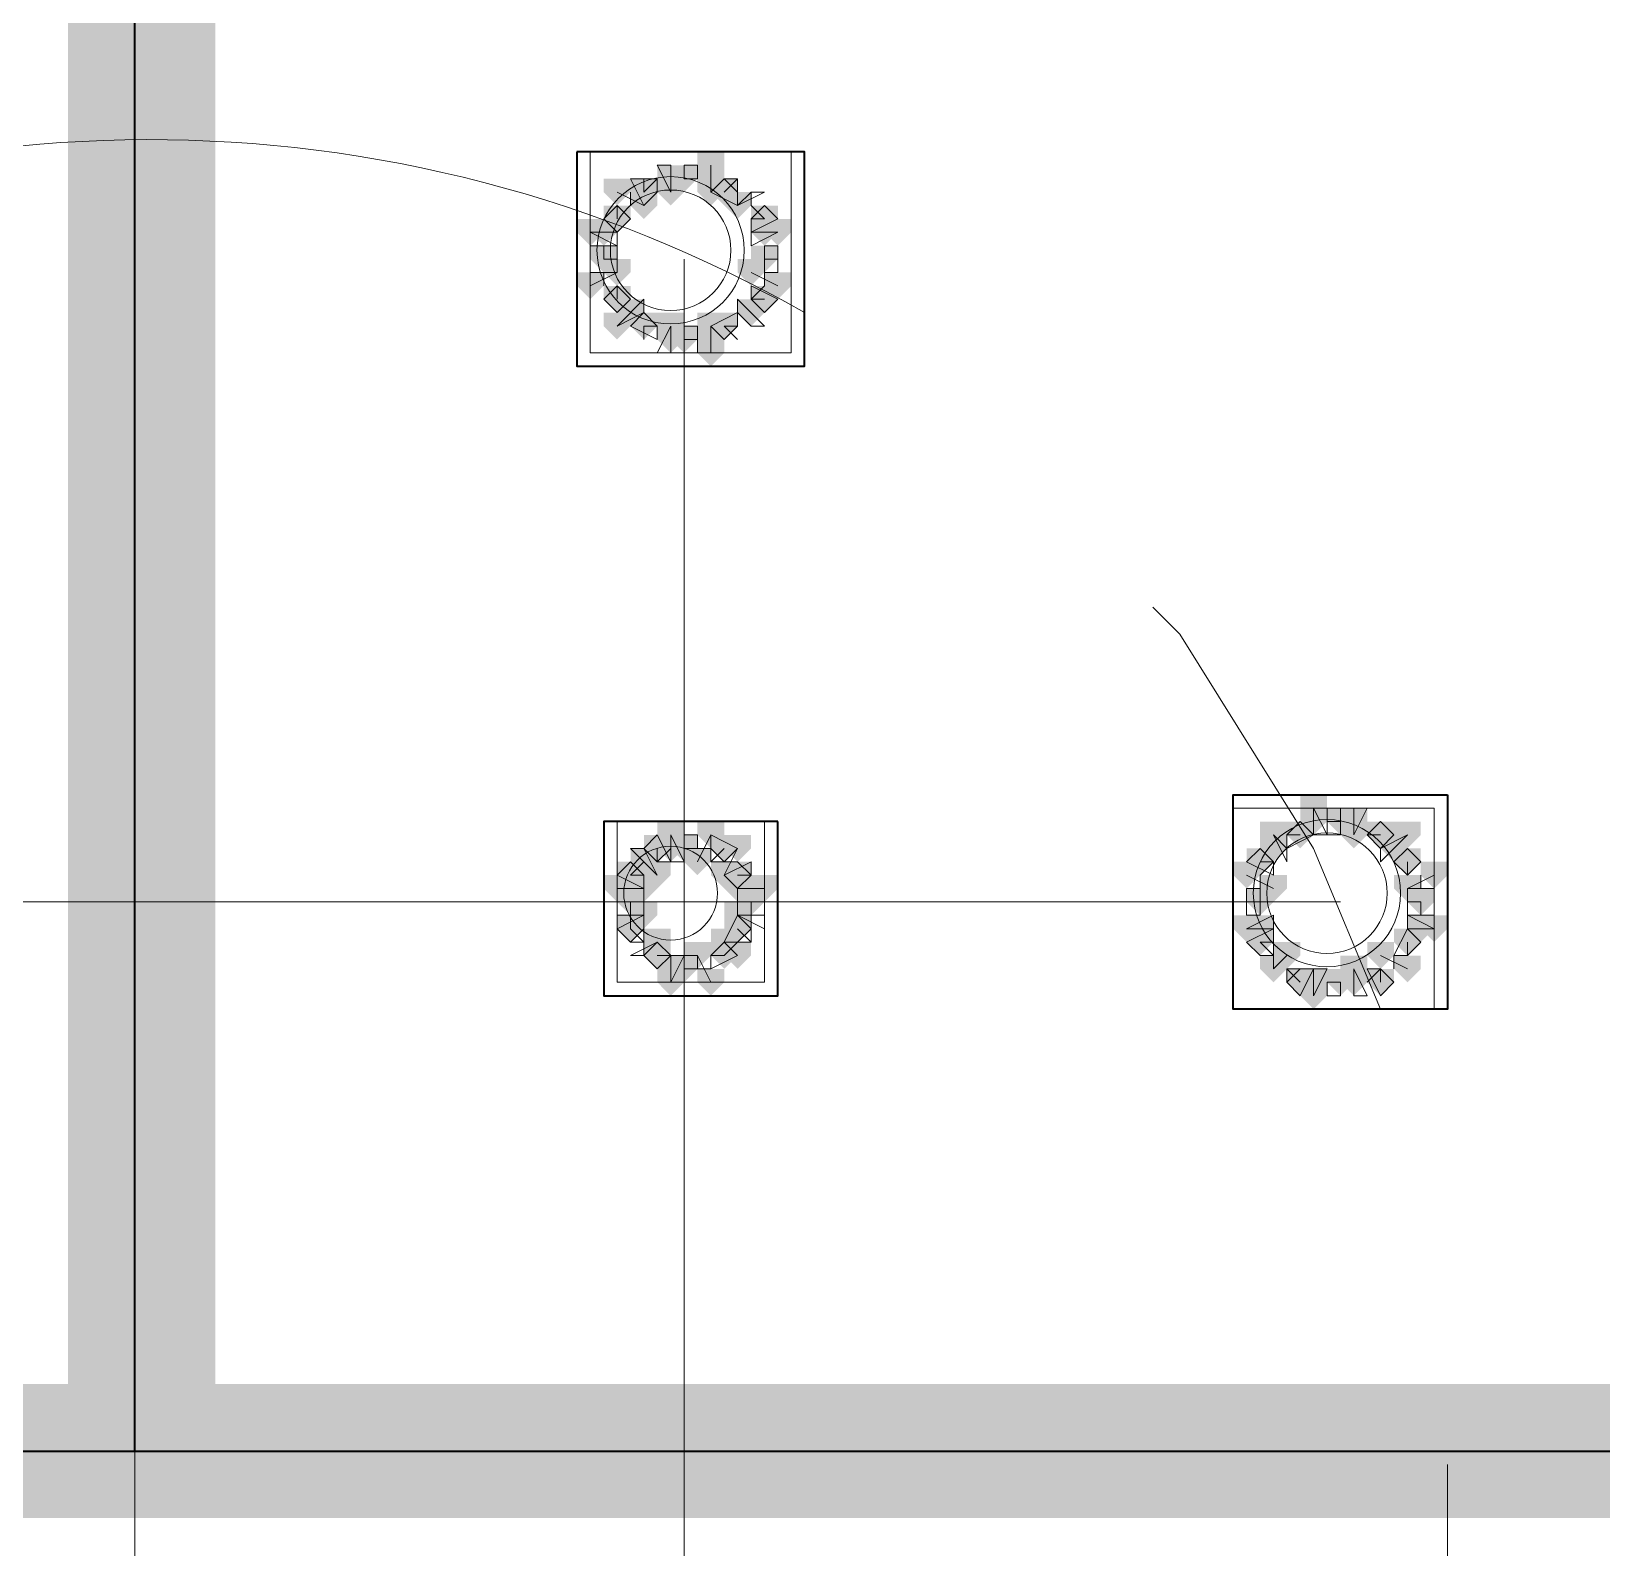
# Model space of a CAD drawing. Header units: millimetres. Extents: x 2315 to 4619, y 1334 to 1897.
# Drawn here: x 3863.53 to 3870.69, y 1541.26 to 1548.17 of the extents above; entities that cross this region are included whole.
import ezdxf

# ---------------------------------------------------------------- set-up
doc = ezdxf.new("R2010")
doc.units = ezdxf.units.MM
for name, color, linetype, true_color in [('PDF_10', 7, 'Continuous', 0x00b85c), ('PDF_AXIS', 7, 'Continuous', 0x00b85c), ('PDF_柱构件', 7, 'Continuous', 0x00b85c), ('PDF_转运站初步方案', 7, 'Continuous', 0x00b85c)]:
    doc.layers.add(name, color=color, linetype=linetype, true_color=true_color)
doc.layers.add('PDF_中心线层', color=1, linetype='Continuous')
doc.layers.add('PDF_粗实线层', color=7, linetype='Continuous')

msp = doc.modelspace()

# ---------------------------------------------------------------- hatches: boundary and pattern name
at = {"layer": 'PDF_10', "transparency": 33554559}
for points in [[(3866.5057, 1547.5601), (3866.4446, 1547.5601), (3866.4446, 1547.499), (3866.5057, 1547.4379), (3866.5668, 1547.499), (3866.5668, 1547.5601)], [(3866.5057, 1547.5601), (3866.4446, 1547.5601), (3866.4446, 1547.499), (3866.5057, 1547.4379), (3866.5668, 1547.499), (3866.5668, 1547.5601)], [(3866.3225, 1547.499), (3866.2614, 1547.499), (3866.2614, 1547.4379), (3866.3225, 1547.3768), (3866.3836, 1547.4379), (3866.3836, 1547.499)], [(3866.3225, 1547.499), (3866.2614, 1547.499), (3866.2614, 1547.4379), (3866.3225, 1547.3768), (3866.3836, 1547.4379), (3866.3836, 1547.499)], [(3866.689, 1547.499), (3866.6279, 1547.499), (3866.6279, 1547.4379), (3866.689, 1547.3768), (3866.75, 1547.4379), (3866.75, 1547.499)], [(3866.689, 1547.499), (3866.6279, 1547.499), (3866.6279, 1547.4379), (3866.689, 1547.3768), (3866.75, 1547.4379), (3866.75, 1547.499)], [(3866.2003, 1547.3768), (3866.1392, 1547.3768), (3866.1392, 1547.3157), (3866.2003, 1547.2547), (3866.2614, 1547.3157), (3866.2614, 1547.3768)], [(3866.2003, 1547.3768), (3866.1392, 1547.3768), (3866.1392, 1547.3157), (3866.2003, 1547.2547), (3866.2614, 1547.3157), (3866.2614, 1547.3768)], [(3866.2003, 1547.3768), (3866.1392, 1547.3768), (3866.1392, 1547.3157), (3866.2003, 1547.2547), (3866.2614, 1547.3157), (3866.2614, 1547.3768)], [(3866.8722, 1547.3768), (3866.8111, 1547.3768), (3866.8111, 1547.3157), (3866.8722, 1547.2547), (3866.9333, 1547.3157), (3866.9333, 1547.3768)], [(3866.8722, 1547.3768), (3866.8111, 1547.3768), (3866.8111, 1547.3157), (3866.8722, 1547.2547), (3866.9333, 1547.3157), (3866.9333, 1547.3768)], [(3866.1392, 1547.1936), (3866.0782, 1547.1936), (3866.0782, 1547.1325), (3866.1392, 1547.0714), (3866.2003, 1547.1325), (3866.2003, 1547.1936)], [(3866.1392, 1547.1936), (3866.0782, 1547.1936), (3866.0782, 1547.1325), (3866.1392, 1547.0714), (3866.2003, 1547.1325), (3866.2003, 1547.1936)], [(3866.8722, 1547.1936), (3866.8111, 1547.1936), (3866.8111, 1547.1325), (3866.8722, 1547.0714), (3866.9333, 1547.1325), (3866.9333, 1547.1936)], [(3866.8722, 1547.1936), (3866.8111, 1547.1936), (3866.8111, 1547.1325), (3866.8722, 1547.0714), (3866.9333, 1547.1325), (3866.9333, 1547.1936)], [(3866.2003, 1547.0103), (3866.1392, 1547.0103), (3866.1392, 1546.9493), (3866.2003, 1546.8882), (3866.2614, 1546.9493), (3866.2614, 1547.0103)], [(3866.2003, 1547.0103), (3866.1392, 1547.0103), (3866.1392, 1546.9493), (3866.2003, 1546.8882), (3866.2614, 1546.9493), (3866.2614, 1547.0103)], [(3866.2003, 1547.0103), (3866.1392, 1547.0103), (3866.1392, 1546.9493), (3866.2003, 1546.8882), (3866.2614, 1546.9493), (3866.2614, 1547.0103)], [(3866.8722, 1547.0103), (3866.8111, 1547.0103), (3866.8111, 1546.9493), (3866.8722, 1546.8882), (3866.9333, 1546.9493), (3866.9333, 1547.0103)], [(3866.8722, 1547.0103), (3866.8111, 1547.0103), (3866.8111, 1546.9493), (3866.8722, 1546.8882), (3866.9333, 1546.9493), (3866.9333, 1547.0103)], [(3866.3225, 1546.8882), (3866.2614, 1546.8882), (3866.2614, 1546.8271), (3866.3225, 1546.766), (3866.3836, 1546.8271), (3866.3836, 1546.8882)], [(3866.3225, 1546.8882), (3866.2614, 1546.8882), (3866.2614, 1546.8271), (3866.3225, 1546.766), (3866.3836, 1546.8271), (3866.3836, 1546.8882)], [(3866.689, 1546.8882), (3866.6279, 1546.8882), (3866.6279, 1546.8271), (3866.689, 1546.766), (3866.75, 1546.8271), (3866.75, 1546.8882)], [(3866.689, 1546.8882), (3866.6279, 1546.8882), (3866.6279, 1546.8271), (3866.689, 1546.766), (3866.75, 1546.8271), (3866.75, 1546.8882)], [(3866.5057, 1546.8271), (3866.4446, 1546.8271), (3866.4446, 1546.766), (3866.5057, 1546.7049), (3866.5668, 1546.766), (3866.5668, 1546.8271)], [(3866.5057, 1546.8271), (3866.4446, 1546.8271), (3866.4446, 1546.766), (3866.5057, 1546.7049), (3866.5668, 1546.766), (3866.5668, 1546.8271)], [(3866.5057, 1546.8271), (3866.4446, 1546.8271), (3866.4446, 1546.766), (3866.5057, 1546.7049), (3866.5668, 1546.766), (3866.5668, 1546.8271)], [(3869.3155, 1544.5671), (3869.2544, 1544.5671), (3869.2544, 1544.506), (3869.3155, 1544.4449), (3869.3765, 1544.506), (3869.3765, 1544.5671)], [(3869.3155, 1544.5671), (3869.2544, 1544.5671), (3869.2544, 1544.506), (3869.3155, 1544.4449), (3869.3765, 1544.506), (3869.3765, 1544.5671)], [(3869.4987, 1544.6282), (3869.4376, 1544.6282), (3869.4376, 1544.5671), (3869.4987, 1544.506), (3869.5598, 1544.5671), (3869.5598, 1544.6282)], [(3869.4987, 1544.6282), (3869.4376, 1544.6282), (3869.4376, 1544.5671), (3869.4987, 1544.506), (3869.5598, 1544.5671), (3869.5598, 1544.6282)], [(3869.4987, 1544.6282), (3869.4376, 1544.6282), (3869.4376, 1544.5671), (3869.4987, 1544.506), (3869.5598, 1544.5671), (3869.5598, 1544.6282)], [(3869.6819, 1544.5671), (3869.6209, 1544.5671), (3869.6209, 1544.506), (3869.6819, 1544.4449), (3869.743, 1544.506), (3869.743, 1544.5671)], [(3869.6819, 1544.5671), (3869.6209, 1544.5671), (3869.6209, 1544.506), (3869.6819, 1544.4449), (3869.743, 1544.506), (3869.743, 1544.5671)], [(3869.6819, 1544.5671), (3869.6209, 1544.5671), (3869.6209, 1544.506), (3869.6819, 1544.4449), (3869.743, 1544.506), (3869.743, 1544.5671)], [(3866.3836, 1544.506), (3866.3225, 1544.506), (3866.3225, 1544.4449), (3866.3836, 1544.3839), (3866.4446, 1544.4449), (3866.4446, 1544.506)], [(3866.3836, 1544.506), (3866.3225, 1544.506), (3866.3225, 1544.4449), (3866.3836, 1544.3839), (3866.4446, 1544.4449), (3866.4446, 1544.506)], [(3866.5057, 1544.506), (3866.4446, 1544.506), (3866.4446, 1544.4449), (3866.5057, 1544.3839), (3866.5668, 1544.4449), (3866.5668, 1544.506)], [(3866.5057, 1544.506), (3866.4446, 1544.506), (3866.4446, 1544.4449), (3866.5057, 1544.3839), (3866.5668, 1544.4449), (3866.5668, 1544.506)], [(3866.689, 1544.506), (3866.6279, 1544.506), (3866.6279, 1544.4449), (3866.689, 1544.3839), (3866.75, 1544.4449), (3866.75, 1544.506)], [(3866.689, 1544.506), (3866.6279, 1544.506), (3866.6279, 1544.4449), (3866.689, 1544.3839), (3866.75, 1544.4449), (3866.75, 1544.506)], [(3869.1322, 1544.4449), (3869.0711, 1544.4449), (3869.0711, 1544.3839), (3869.1322, 1544.3228), (3869.1933, 1544.3839), (3869.1933, 1544.4449)], [(3869.1322, 1544.4449), (3869.0711, 1544.4449), (3869.0711, 1544.3839), (3869.1322, 1544.3228), (3869.1933, 1544.3839), (3869.1933, 1544.4449)], [(3869.8041, 1544.4449), (3869.743, 1544.4449), (3869.743, 1544.3839), (3869.8041, 1544.3228), (3869.8652, 1544.3839), (3869.8652, 1544.4449)], [(3869.8041, 1544.4449), (3869.743, 1544.4449), (3869.743, 1544.3839), (3869.8041, 1544.3228), (3869.8652, 1544.3839), (3869.8652, 1544.4449)], [(3869.8041, 1544.4449), (3869.743, 1544.4449), (3869.743, 1544.3839), (3869.8041, 1544.3228), (3869.8652, 1544.3839), (3869.8652, 1544.4449)], [(3866.2614, 1544.3839), (3866.2003, 1544.3839), (3866.2003, 1544.3228), (3866.2614, 1544.2617), (3866.3225, 1544.3228), (3866.3225, 1544.3839)], [(3866.2614, 1544.3839), (3866.2003, 1544.3839), (3866.2003, 1544.3228), (3866.2614, 1544.2617), (3866.3225, 1544.3228), (3866.3225, 1544.3839)], [(3866.75, 1544.3839), (3866.689, 1544.3839), (3866.689, 1544.3228), (3866.75, 1544.2617), (3866.8111, 1544.3228), (3866.8111, 1544.3839)], [(3866.75, 1544.3839), (3866.689, 1544.3839), (3866.689, 1544.3228), (3866.75, 1544.2617), (3866.8111, 1544.3228), (3866.8111, 1544.3839)], [(3866.2614, 1544.2617), (3866.2003, 1544.2617), (3866.2003, 1544.2006), (3866.2614, 1544.1395), (3866.3225, 1544.2006), (3866.3225, 1544.2617)], [(3866.2614, 1544.2617), (3866.2003, 1544.2617), (3866.2003, 1544.2006), (3866.2614, 1544.1395), (3866.3225, 1544.2006), (3866.3225, 1544.2617)], [(3866.8111, 1544.2617), (3866.75, 1544.2617), (3866.75, 1544.2006), (3866.8111, 1544.1395), (3866.8722, 1544.2006), (3866.8722, 1544.2617)], [(3866.8111, 1544.2617), (3866.75, 1544.2617), (3866.75, 1544.2006), (3866.8111, 1544.1395), (3866.8722, 1544.2006), (3866.8722, 1544.2617)], [(3869.1322, 1544.2617), (3869.0711, 1544.2617), (3869.0711, 1544.2006), (3869.1322, 1544.1395), (3869.1933, 1544.2006), (3869.1933, 1544.2617)], [(3869.1322, 1544.2617), (3869.0711, 1544.2617), (3869.0711, 1544.2006), (3869.1322, 1544.1395), (3869.1933, 1544.2006), (3869.1933, 1544.2617)], [(3869.8652, 1544.2617), (3869.8041, 1544.2617), (3869.8041, 1544.2006), (3869.8652, 1544.1395), (3869.9263, 1544.2006), (3869.9263, 1544.2617)], [(3869.8652, 1544.2617), (3869.8041, 1544.2617), (3869.8041, 1544.2006), (3869.8652, 1544.1395), (3869.9263, 1544.2006), (3869.9263, 1544.2617)], [(3866.2614, 1544.1395), (3866.2003, 1544.1395), (3866.2003, 1544.0784), (3866.2614, 1544.0174), (3866.3225, 1544.0784), (3866.3225, 1544.1395)], [(3866.2614, 1544.1395), (3866.2003, 1544.1395), (3866.2003, 1544.0784), (3866.2614, 1544.0174), (3866.3225, 1544.0784), (3866.3225, 1544.1395)], [(3866.75, 1544.1395), (3866.689, 1544.1395), (3866.689, 1544.0784), (3866.75, 1544.0174), (3866.8111, 1544.0784), (3866.8111, 1544.1395)], [(3866.75, 1544.1395), (3866.689, 1544.1395), (3866.689, 1544.0784), (3866.75, 1544.0174), (3866.8111, 1544.0784), (3866.8111, 1544.1395)], [(3869.1322, 1544.0784), (3869.0711, 1544.0784), (3869.0711, 1544.0174), (3869.1322, 1543.9563), (3869.1933, 1544.0174), (3869.1933, 1544.0784)], [(3869.1322, 1544.0784), (3869.0711, 1544.0784), (3869.0711, 1544.0174), (3869.1322, 1543.9563), (3869.1933, 1544.0174), (3869.1933, 1544.0784)], [(3869.8041, 1544.0784), (3869.743, 1544.0784), (3869.743, 1544.0174), (3869.8041, 1543.9563), (3869.8652, 1544.0174), (3869.8652, 1544.0784)], [(3869.8041, 1544.0784), (3869.743, 1544.0784), (3869.743, 1544.0174), (3869.8041, 1543.9563), (3869.8652, 1544.0174), (3869.8652, 1544.0784)], [(3869.8041, 1544.0784), (3869.743, 1544.0784), (3869.743, 1544.0174), (3869.8041, 1543.9563), (3869.8652, 1544.0174), (3869.8652, 1544.0784)], [(3866.3836, 1544.0174), (3866.3225, 1544.0174), (3866.3225, 1543.9563), (3866.3836, 1543.8952), (3866.4446, 1543.9563), (3866.4446, 1544.0174)], [(3866.3836, 1544.0174), (3866.3225, 1544.0174), (3866.3225, 1543.9563), (3866.3836, 1543.8952), (3866.4446, 1543.9563), (3866.4446, 1544.0174)], [(3866.3836, 1544.0174), (3866.3225, 1544.0174), (3866.3225, 1543.9563), (3866.3836, 1543.8952), (3866.4446, 1543.9563), (3866.4446, 1544.0174)], [(3866.689, 1544.0174), (3866.6279, 1544.0174), (3866.6279, 1543.9563), (3866.689, 1543.8952), (3866.75, 1543.9563), (3866.75, 1544.0174)], [(3866.689, 1544.0174), (3866.6279, 1544.0174), (3866.6279, 1543.9563), (3866.689, 1543.8952), (3866.75, 1543.9563), (3866.75, 1544.0174)], [(3866.5057, 1543.9563), (3866.4446, 1543.9563), (3866.4446, 1543.8952), (3866.5057, 1543.8341), (3866.5668, 1543.8952), (3866.5668, 1543.9563)], [(3866.5057, 1543.9563), (3866.4446, 1543.9563), (3866.4446, 1543.8952), (3866.5057, 1543.8341), (3866.5668, 1543.8952), (3866.5668, 1543.9563)], [(3869.3155, 1543.8952), (3869.2544, 1543.8952), (3869.2544, 1543.8341), (3869.3155, 1543.773), (3869.3765, 1543.8341), (3869.3765, 1543.8952)], [(3869.3155, 1543.8952), (3869.2544, 1543.8952), (3869.2544, 1543.8341), (3869.3155, 1543.773), (3869.3765, 1543.8341), (3869.3765, 1543.8952)], [(3869.4987, 1543.8952), (3869.4376, 1543.8952), (3869.4376, 1543.8341), (3869.4987, 1543.773), (3869.5598, 1543.8341), (3869.5598, 1543.8952)], [(3869.4987, 1543.8952), (3869.4376, 1543.8952), (3869.4376, 1543.8341), (3869.4987, 1543.773), (3869.5598, 1543.8341), (3869.5598, 1543.8952)], [(3869.6819, 1543.8952), (3869.6209, 1543.8952), (3869.6209, 1543.8341), (3869.6819, 1543.773), (3869.743, 1543.8341), (3869.743, 1543.8952)], [(3869.6819, 1543.8952), (3869.6209, 1543.8952), (3869.6209, 1543.8341), (3869.6819, 1543.773), (3869.743, 1543.8341), (3869.743, 1543.8952)]]:
    msp.add_hatch(color=6, dxfattribs=at).paths.add_polyline_path(points)
at = {"layer": 'PDF_柱构件', "transparency": 33554559}
for points in [[(3866.6279, 1547.6211), (3866.5668, 1547.6211), (3866.5668, 1547.5601), (3866.6279, 1547.499), (3866.689, 1547.5601), (3866.689, 1547.6211)], [(3866.4446, 1547.5601), (3866.3836, 1547.5601), (3866.3836, 1547.499), (3866.4446, 1547.4379), (3866.5057, 1547.499), (3866.5057, 1547.5601)], [(3866.6279, 1547.5601), (3866.5668, 1547.5601), (3866.5668, 1547.499), (3866.6279, 1547.4379), (3866.689, 1547.499), (3866.689, 1547.5601)], [(3866.2003, 1547.499), (3866.1392, 1547.499), (3866.1392, 1547.4379), (3866.2003, 1547.3768), (3866.2614, 1547.4379), (3866.2614, 1547.499)], [(3866.3225, 1547.4379), (3866.2614, 1547.4379), (3866.2614, 1547.3768), (3866.3225, 1547.3157), (3866.3836, 1547.3768), (3866.3836, 1547.4379)], [(3866.4446, 1547.499), (3866.3836, 1547.499), (3866.3836, 1547.4379), (3866.4446, 1547.3768), (3866.5057, 1547.4379), (3866.5057, 1547.499)], [(3866.6279, 1547.499), (3866.5668, 1547.499), (3866.5668, 1547.4379), (3866.6279, 1547.3768), (3866.689, 1547.4379), (3866.689, 1547.499)], [(3866.75, 1547.4379), (3866.689, 1547.4379), (3866.689, 1547.3768), (3866.75, 1547.3157), (3866.8111, 1547.3768), (3866.8111, 1547.4379)], [(3866.0782, 1547.3157), (3866.0171, 1547.3157), (3866.0171, 1547.2547), (3866.0782, 1547.1936), (3866.1392, 1547.2547), (3866.1392, 1547.3157)], [(3866.1392, 1547.3157), (3866.0782, 1547.3157), (3866.0782, 1547.2547), (3866.1392, 1547.1936), (3866.2003, 1547.2547), (3866.2003, 1547.3157)], [(3866.8722, 1547.3157), (3866.8111, 1547.3157), (3866.8111, 1547.2547), (3866.8722, 1547.1936), (3866.9333, 1547.2547), (3866.9333, 1547.3157)], [(3866.9333, 1547.3157), (3866.8722, 1547.3157), (3866.8722, 1547.2547), (3866.9333, 1547.1936), (3866.9944, 1547.2547), (3866.9944, 1547.3157)], [(3866.2003, 1547.1325), (3866.1392, 1547.1325), (3866.1392, 1547.0714), (3866.2003, 1547.0103), (3866.2614, 1547.0714), (3866.2614, 1547.1325)], [(3866.8111, 1547.1325), (3866.75, 1547.1325), (3866.75, 1547.0714), (3866.8111, 1547.0103), (3866.8722, 1547.0714), (3866.8722, 1547.1325)], [(3866.0782, 1547.0714), (3866.0171, 1547.0714), (3866.0171, 1547.0103), (3866.0782, 1546.9493), (3866.1392, 1547.0103), (3866.1392, 1547.0714)], [(3866.9333, 1547.0714), (3866.8722, 1547.0714), (3866.8722, 1547.0103), (3866.9333, 1546.9493), (3866.9944, 1547.0103), (3866.9944, 1547.0714)], [(3866.2614, 1546.9493), (3866.2003, 1546.9493), (3866.2003, 1546.8882), (3866.2614, 1546.8271), (3866.3225, 1546.8882), (3866.3225, 1546.9493)], [(3866.8111, 1546.9493), (3866.75, 1546.9493), (3866.75, 1546.8882), (3866.8111, 1546.8271), (3866.8722, 1546.8882), (3866.8722, 1546.9493)], [(3866.2003, 1546.8882), (3866.1392, 1546.8882), (3866.1392, 1546.8271), (3866.2003, 1546.766), (3866.2614, 1546.8271), (3866.2614, 1546.8882)], [(3866.4446, 1546.8882), (3866.3836, 1546.8882), (3866.3836, 1546.8271), (3866.4446, 1546.766), (3866.5057, 1546.8271), (3866.5057, 1546.8882)], [(3866.6279, 1546.8882), (3866.5668, 1546.8882), (3866.5668, 1546.8271), (3866.6279, 1546.766), (3866.689, 1546.8271), (3866.689, 1546.8882)], [(3866.4446, 1546.8271), (3866.3836, 1546.8271), (3866.3836, 1546.766), (3866.4446, 1546.7049), (3866.5057, 1546.766), (3866.5057, 1546.8271)], [(3866.6279, 1546.8271), (3866.5668, 1546.8271), (3866.5668, 1546.766), (3866.6279, 1546.7049), (3866.689, 1546.766), (3866.689, 1546.8271)], [(3866.6279, 1546.766), (3866.5668, 1546.766), (3866.5668, 1546.7049), (3866.6279, 1546.6439), (3866.689, 1546.7049), (3866.689, 1546.766)], [(3869.3765, 1544.6893), (3869.3155, 1544.6893), (3869.3155, 1544.6282), (3869.3765, 1544.5671), (3869.4376, 1544.6282), (3869.4376, 1544.6893)], [(3866.4446, 1544.5671), (3866.3836, 1544.5671), (3866.3836, 1544.506), (3866.4446, 1544.4449), (3866.5057, 1544.506), (3866.5057, 1544.5671)], [(3866.6279, 1544.5671), (3866.5668, 1544.5671), (3866.5668, 1544.506), (3866.6279, 1544.4449), (3866.689, 1544.506), (3866.689, 1544.5671)], [(3869.1933, 1544.5671), (3869.1322, 1544.5671), (3869.1322, 1544.506), (3869.1933, 1544.4449), (3869.2544, 1544.506), (3869.2544, 1544.5671)], [(3869.3765, 1544.6282), (3869.3155, 1544.6282), (3869.3155, 1544.5671), (3869.3765, 1544.506), (3869.4376, 1544.5671), (3869.4376, 1544.6282)], [(3869.5598, 1544.6282), (3869.4987, 1544.6282), (3869.4987, 1544.5671), (3869.5598, 1544.506), (3869.6209, 1544.5671), (3869.6209, 1544.6282)], [(3869.5598, 1544.5671), (3869.4987, 1544.5671), (3869.4987, 1544.506), (3869.5598, 1544.4449), (3869.6209, 1544.506), (3869.6209, 1544.5671)], [(3869.8041, 1544.5671), (3869.743, 1544.5671), (3869.743, 1544.506), (3869.8041, 1544.4449), (3869.8652, 1544.506), (3869.8652, 1544.5671)], [(3866.4446, 1544.506), (3866.3836, 1544.506), (3866.3836, 1544.4449), (3866.4446, 1544.3839), (3866.5057, 1544.4449), (3866.5057, 1544.506)], [(3866.75, 1544.506), (3866.689, 1544.506), (3866.689, 1544.4449), (3866.75, 1544.3839), (3866.8111, 1544.4449), (3866.8111, 1544.506)], [(3869.1933, 1544.506), (3869.1322, 1544.506), (3869.1322, 1544.4449), (3869.1933, 1544.3839), (3869.2544, 1544.4449), (3869.2544, 1544.506)], [(3869.743, 1544.506), (3869.6819, 1544.506), (3869.6819, 1544.4449), (3869.743, 1544.3839), (3869.8041, 1544.4449), (3869.8041, 1544.506)], [(3866.3225, 1544.4449), (3866.2614, 1544.4449), (3866.2614, 1544.3839), (3866.3225, 1544.3228), (3866.3836, 1544.3839), (3866.3836, 1544.4449)], [(3866.5668, 1544.4449), (3866.5057, 1544.4449), (3866.5057, 1544.3839), (3866.5668, 1544.3228), (3866.6279, 1544.3839), (3866.6279, 1544.4449)], [(3866.3836, 1544.3839), (3866.3225, 1544.3839), (3866.3225, 1544.3228), (3866.3836, 1544.2617), (3866.4446, 1544.3228), (3866.4446, 1544.3839)], [(3866.689, 1544.3839), (3866.6279, 1544.3839), (3866.6279, 1544.3228), (3866.689, 1544.2617), (3866.75, 1544.3228), (3866.75, 1544.3839)], [(3869.0711, 1544.3839), (3869.01, 1544.3839), (3869.01, 1544.3228), (3869.0711, 1544.2617), (3869.1322, 1544.3228), (3869.1322, 1544.3839)], [(3869.9263, 1544.3839), (3869.8652, 1544.3839), (3869.8652, 1544.3228), (3869.9263, 1544.2617), (3869.9873, 1544.3228), (3869.9873, 1544.3839)], [(3866.2003, 1544.3228), (3866.1392, 1544.3228), (3866.1392, 1544.2617), (3866.2003, 1544.2006), (3866.2614, 1544.2617), (3866.2614, 1544.3228)], [(3866.2614, 1544.3228), (3866.2003, 1544.3228), (3866.2003, 1544.2617), (3866.2614, 1544.2006), (3866.3225, 1544.2617), (3866.3225, 1544.3228)], [(3866.3225, 1544.3228), (3866.2614, 1544.3228), (3866.2614, 1544.2617), (3866.3225, 1544.2006), (3866.3836, 1544.2617), (3866.3836, 1544.3228)], [(3866.75, 1544.3228), (3866.689, 1544.3228), (3866.689, 1544.2617), (3866.75, 1544.2006), (3866.8111, 1544.2617), (3866.8111, 1544.3228)], [(3866.8111, 1544.3228), (3866.75, 1544.3228), (3866.75, 1544.2617), (3866.8111, 1544.2006), (3866.8722, 1544.2617), (3866.8722, 1544.3228)], [(3866.8722, 1544.3228), (3866.8111, 1544.3228), (3866.8111, 1544.2617), (3866.8722, 1544.2006), (3866.9333, 1544.2617), (3866.9333, 1544.3228)], [(3869.1933, 1544.3228), (3869.1322, 1544.3228), (3869.1322, 1544.2617), (3869.1933, 1544.2006), (3869.2544, 1544.2617), (3869.2544, 1544.3228)], [(3869.8041, 1544.3228), (3869.743, 1544.3228), (3869.743, 1544.2617), (3869.8041, 1544.2006), (3869.8652, 1544.2617), (3869.8652, 1544.3228)], [(3866.3225, 1544.2006), (3866.2614, 1544.2006), (3866.2614, 1544.1395), (3866.3225, 1544.0784), (3866.3836, 1544.1395), (3866.3836, 1544.2006)], [(3866.75, 1544.2006), (3866.689, 1544.2006), (3866.689, 1544.1395), (3866.75, 1544.0784), (3866.8111, 1544.1395), (3866.8111, 1544.2006)], [(3869.0711, 1544.1395), (3869.01, 1544.1395), (3869.01, 1544.0784), (3869.0711, 1544.0174), (3869.1322, 1544.0784), (3869.1322, 1544.1395)], [(3869.1322, 1544.1395), (3869.0711, 1544.1395), (3869.0711, 1544.0784), (3869.1322, 1544.0174), (3869.1933, 1544.0784), (3869.1933, 1544.1395)], [(3869.8652, 1544.1395), (3869.8041, 1544.1395), (3869.8041, 1544.0784), (3869.8652, 1544.0174), (3869.9263, 1544.0784), (3869.9263, 1544.1395)], [(3869.9263, 1544.1395), (3869.8652, 1544.1395), (3869.8652, 1544.0784), (3869.9263, 1544.0174), (3869.9873, 1544.0784), (3869.9873, 1544.1395)], [(3866.3836, 1544.0784), (3866.3225, 1544.0784), (3866.3225, 1544.0174), (3866.3836, 1543.9563), (3866.4446, 1544.0174), (3866.4446, 1544.0784)], [(3866.689, 1544.0784), (3866.6279, 1544.0784), (3866.6279, 1544.0174), (3866.689, 1543.9563), (3866.75, 1544.0174), (3866.75, 1544.0784)], [(3866.5668, 1544.0174), (3866.5057, 1544.0174), (3866.5057, 1543.9563), (3866.5668, 1543.8952), (3866.6279, 1543.9563), (3866.6279, 1544.0174)], [(3866.75, 1544.0174), (3866.689, 1544.0174), (3866.689, 1543.9563), (3866.75, 1543.8952), (3866.8111, 1543.9563), (3866.8111, 1544.0174)], [(3869.2544, 1544.0174), (3869.1933, 1544.0174), (3869.1933, 1543.9563), (3869.2544, 1543.8952), (3869.3155, 1543.9563), (3869.3155, 1544.0174)], [(3869.6819, 1544.0174), (3869.6209, 1544.0174), (3869.6209, 1543.9563), (3869.6819, 1543.8952), (3869.743, 1543.9563), (3869.743, 1544.0174)], [(3866.4446, 1543.9563), (3866.3836, 1543.9563), (3866.3836, 1543.8952), (3866.4446, 1543.8341), (3866.5057, 1543.8952), (3866.5057, 1543.9563)], [(3869.1933, 1543.9563), (3869.1322, 1543.9563), (3869.1322, 1543.8952), (3869.1933, 1543.8341), (3869.2544, 1543.8952), (3869.2544, 1543.9563)], [(3869.5598, 1543.9563), (3869.4987, 1543.9563), (3869.4987, 1543.8952), (3869.5598, 1543.8341), (3869.6209, 1543.8952), (3869.6209, 1543.9563)], [(3869.8041, 1543.9563), (3869.743, 1543.9563), (3869.743, 1543.8952), (3869.8041, 1543.8341), (3869.8652, 1543.8952), (3869.8652, 1543.9563)], [(3866.4446, 1543.8952), (3866.3836, 1543.8952), (3866.3836, 1543.8341), (3866.4446, 1543.773), (3866.5057, 1543.8341), (3866.5057, 1543.8952)], [(3866.6279, 1543.8952), (3866.5668, 1543.8952), (3866.5668, 1543.8341), (3866.6279, 1543.773), (3866.689, 1543.8341), (3866.689, 1543.8952)], [(3869.3765, 1543.8952), (3869.3155, 1543.8952), (3869.3155, 1543.8341), (3869.3765, 1543.773), (3869.4376, 1543.8341), (3869.4376, 1543.8952)], [(3869.5598, 1543.8952), (3869.4987, 1543.8952), (3869.4987, 1543.8341), (3869.5598, 1543.773), (3869.6209, 1543.8341), (3869.6209, 1543.8952)], [(3869.3765, 1543.8341), (3869.3155, 1543.8341), (3869.3155, 1543.773), (3869.3765, 1543.712), (3869.4376, 1543.773), (3869.4376, 1543.8341)]]:
    msp.add_hatch(color=6, dxfattribs=at).paths.add_polyline_path(points)
at = {"layer": 'PDF_粗实线层', "transparency": 33554559}
for points in [[(3906.3306, 1554.7066), (3905.7198, 1554.7066), (3905.7198, 1542.0017), (3850.3192, 1542.0017), (3850.3192, 1554.7066), (3849.7084, 1554.7066), (3849.7084, 1541.3909), (3906.3306, 1541.3909)], [(3864.3679, 1554.7066), (3863.696, 1554.7066), (3863.696, 1541.6963), (3864.3679, 1541.6963)]]:
    msp.add_hatch(color=256, dxfattribs=at).paths.add_polyline_path(points)
at = {"layer": 'PDF_转运站初步方案', "transparency": 33554559}
for points in [[(3866.5057, 1547.5601), (3866.4446, 1547.5601), (3866.4446, 1547.499), (3866.5057, 1547.4379), (3866.5668, 1547.499), (3866.5668, 1547.5601)], [(3866.5057, 1547.5601), (3866.4446, 1547.5601), (3866.4446, 1547.499), (3866.5057, 1547.4379), (3866.5668, 1547.499), (3866.5668, 1547.5601)], [(3866.3225, 1547.499), (3866.2614, 1547.499), (3866.2614, 1547.4379), (3866.3225, 1547.3768), (3866.3836, 1547.4379), (3866.3836, 1547.499)], [(3866.3225, 1547.499), (3866.2614, 1547.499), (3866.2614, 1547.4379), (3866.3225, 1547.3768), (3866.3836, 1547.4379), (3866.3836, 1547.499)], [(3866.689, 1547.499), (3866.6279, 1547.499), (3866.6279, 1547.4379), (3866.689, 1547.3768), (3866.75, 1547.4379), (3866.75, 1547.499)], [(3866.689, 1547.499), (3866.6279, 1547.499), (3866.6279, 1547.4379), (3866.689, 1547.3768), (3866.75, 1547.4379), (3866.75, 1547.499)], [(3866.2003, 1547.3768), (3866.1392, 1547.3768), (3866.1392, 1547.3157), (3866.2003, 1547.2547), (3866.2614, 1547.3157), (3866.2614, 1547.3768)], [(3866.2003, 1547.3768), (3866.1392, 1547.3768), (3866.1392, 1547.3157), (3866.2003, 1547.2547), (3866.2614, 1547.3157), (3866.2614, 1547.3768)], [(3866.8722, 1547.3768), (3866.8111, 1547.3768), (3866.8111, 1547.3157), (3866.8722, 1547.2547), (3866.9333, 1547.3157), (3866.9333, 1547.3768)], [(3866.8722, 1547.3768), (3866.8111, 1547.3768), (3866.8111, 1547.3157), (3866.8722, 1547.2547), (3866.9333, 1547.3157), (3866.9333, 1547.3768)], [(3866.1392, 1547.1936), (3866.0782, 1547.1936), (3866.0782, 1547.1325), (3866.1392, 1547.0714), (3866.2003, 1547.1325), (3866.2003, 1547.1936)], [(3866.1392, 1547.1936), (3866.0782, 1547.1936), (3866.0782, 1547.1325), (3866.1392, 1547.0714), (3866.2003, 1547.1325), (3866.2003, 1547.1936)], [(3866.8722, 1547.1936), (3866.8111, 1547.1936), (3866.8111, 1547.1325), (3866.8722, 1547.0714), (3866.9333, 1547.1325), (3866.9333, 1547.1936)], [(3866.8722, 1547.1936), (3866.8111, 1547.1936), (3866.8111, 1547.1325), (3866.8722, 1547.0714), (3866.9333, 1547.1325), (3866.9333, 1547.1936)], [(3866.2003, 1547.0103), (3866.1392, 1547.0103), (3866.1392, 1546.9493), (3866.2003, 1546.8882), (3866.2614, 1546.9493), (3866.2614, 1547.0103)], [(3866.2003, 1547.0103), (3866.1392, 1547.0103), (3866.1392, 1546.9493), (3866.2003, 1546.8882), (3866.2614, 1546.9493), (3866.2614, 1547.0103)], [(3866.8722, 1547.0103), (3866.8111, 1547.0103), (3866.8111, 1546.9493), (3866.8722, 1546.8882), (3866.9333, 1546.9493), (3866.9333, 1547.0103)], [(3866.8722, 1547.0103), (3866.8111, 1547.0103), (3866.8111, 1546.9493), (3866.8722, 1546.8882), (3866.9333, 1546.9493), (3866.9333, 1547.0103)], [(3866.3225, 1546.8882), (3866.2614, 1546.8882), (3866.2614, 1546.8271), (3866.3225, 1546.766), (3866.3836, 1546.8271), (3866.3836, 1546.8882)], [(3866.3225, 1546.8882), (3866.2614, 1546.8882), (3866.2614, 1546.8271), (3866.3225, 1546.766), (3866.3836, 1546.8271), (3866.3836, 1546.8882)], [(3866.689, 1546.8882), (3866.6279, 1546.8882), (3866.6279, 1546.8271), (3866.689, 1546.766), (3866.75, 1546.8271), (3866.75, 1546.8882)], [(3866.689, 1546.8882), (3866.6279, 1546.8882), (3866.6279, 1546.8271), (3866.689, 1546.766), (3866.75, 1546.8271), (3866.75, 1546.8882)], [(3866.5057, 1546.8271), (3866.4446, 1546.8271), (3866.4446, 1546.766), (3866.5057, 1546.7049), (3866.5668, 1546.766), (3866.5668, 1546.8271)], [(3866.5057, 1546.8271), (3866.4446, 1546.8271), (3866.4446, 1546.766), (3866.5057, 1546.7049), (3866.5668, 1546.766), (3866.5668, 1546.8271)], [(3869.3155, 1544.5671), (3869.2544, 1544.5671), (3869.2544, 1544.506), (3869.3155, 1544.4449), (3869.3765, 1544.506), (3869.3765, 1544.5671)], [(3869.3155, 1544.5671), (3869.2544, 1544.5671), (3869.2544, 1544.506), (3869.3155, 1544.4449), (3869.3765, 1544.506), (3869.3765, 1544.5671)], [(3869.4987, 1544.6282), (3869.4376, 1544.6282), (3869.4376, 1544.5671), (3869.4987, 1544.506), (3869.5598, 1544.5671), (3869.5598, 1544.6282)], [(3869.4987, 1544.6282), (3869.4376, 1544.6282), (3869.4376, 1544.5671), (3869.4987, 1544.506), (3869.5598, 1544.5671), (3869.5598, 1544.6282)], [(3869.6819, 1544.5671), (3869.6209, 1544.5671), (3869.6209, 1544.506), (3869.6819, 1544.4449), (3869.743, 1544.506), (3869.743, 1544.5671)], [(3869.6819, 1544.5671), (3869.6209, 1544.5671), (3869.6209, 1544.506), (3869.6819, 1544.4449), (3869.743, 1544.506), (3869.743, 1544.5671)], [(3866.3836, 1544.506), (3866.3225, 1544.506), (3866.3225, 1544.4449), (3866.3836, 1544.3839), (3866.4446, 1544.4449), (3866.4446, 1544.506)], [(3866.3836, 1544.506), (3866.3225, 1544.506), (3866.3225, 1544.4449), (3866.3836, 1544.3839), (3866.4446, 1544.4449), (3866.4446, 1544.506)], [(3866.5057, 1544.506), (3866.4446, 1544.506), (3866.4446, 1544.4449), (3866.5057, 1544.3839), (3866.5668, 1544.4449), (3866.5668, 1544.506)], [(3866.5057, 1544.506), (3866.4446, 1544.506), (3866.4446, 1544.4449), (3866.5057, 1544.3839), (3866.5668, 1544.4449), (3866.5668, 1544.506)], [(3866.689, 1544.506), (3866.6279, 1544.506), (3866.6279, 1544.4449), (3866.689, 1544.3839), (3866.75, 1544.4449), (3866.75, 1544.506)], [(3866.689, 1544.506), (3866.6279, 1544.506), (3866.6279, 1544.4449), (3866.689, 1544.3839), (3866.75, 1544.4449), (3866.75, 1544.506)], [(3869.1322, 1544.4449), (3869.0711, 1544.4449), (3869.0711, 1544.3839), (3869.1322, 1544.3228), (3869.1933, 1544.3839), (3869.1933, 1544.4449)], [(3869.1322, 1544.4449), (3869.0711, 1544.4449), (3869.0711, 1544.3839), (3869.1322, 1544.3228), (3869.1933, 1544.3839), (3869.1933, 1544.4449)], [(3869.8041, 1544.4449), (3869.743, 1544.4449), (3869.743, 1544.3839), (3869.8041, 1544.3228), (3869.8652, 1544.3839), (3869.8652, 1544.4449)], [(3869.8041, 1544.4449), (3869.743, 1544.4449), (3869.743, 1544.3839), (3869.8041, 1544.3228), (3869.8652, 1544.3839), (3869.8652, 1544.4449)], [(3866.2614, 1544.3839), (3866.2003, 1544.3839), (3866.2003, 1544.3228), (3866.2614, 1544.2617), (3866.3225, 1544.3228), (3866.3225, 1544.3839)], [(3866.2614, 1544.3839), (3866.2003, 1544.3839), (3866.2003, 1544.3228), (3866.2614, 1544.2617), (3866.3225, 1544.3228), (3866.3225, 1544.3839)], [(3866.75, 1544.3839), (3866.689, 1544.3839), (3866.689, 1544.3228), (3866.75, 1544.2617), (3866.8111, 1544.3228), (3866.8111, 1544.3839)], [(3866.75, 1544.3839), (3866.689, 1544.3839), (3866.689, 1544.3228), (3866.75, 1544.2617), (3866.8111, 1544.3228), (3866.8111, 1544.3839)], [(3866.2614, 1544.2617), (3866.2003, 1544.2617), (3866.2003, 1544.2006), (3866.2614, 1544.1395), (3866.3225, 1544.2006), (3866.3225, 1544.2617)], [(3866.2614, 1544.2617), (3866.2003, 1544.2617), (3866.2003, 1544.2006), (3866.2614, 1544.1395), (3866.3225, 1544.2006), (3866.3225, 1544.2617)], [(3866.8111, 1544.2617), (3866.75, 1544.2617), (3866.75, 1544.2006), (3866.8111, 1544.1395), (3866.8722, 1544.2006), (3866.8722, 1544.2617)], [(3866.8111, 1544.2617), (3866.75, 1544.2617), (3866.75, 1544.2006), (3866.8111, 1544.1395), (3866.8722, 1544.2006), (3866.8722, 1544.2617)], [(3869.1322, 1544.2617), (3869.0711, 1544.2617), (3869.0711, 1544.2006), (3869.1322, 1544.1395), (3869.1933, 1544.2006), (3869.1933, 1544.2617)], [(3869.1322, 1544.2617), (3869.0711, 1544.2617), (3869.0711, 1544.2006), (3869.1322, 1544.1395), (3869.1933, 1544.2006), (3869.1933, 1544.2617)], [(3869.8652, 1544.2617), (3869.8041, 1544.2617), (3869.8041, 1544.2006), (3869.8652, 1544.1395), (3869.9263, 1544.2006), (3869.9263, 1544.2617)], [(3869.8652, 1544.2617), (3869.8041, 1544.2617), (3869.8041, 1544.2006), (3869.8652, 1544.1395), (3869.9263, 1544.2006), (3869.9263, 1544.2617)], [(3866.2614, 1544.1395), (3866.2003, 1544.1395), (3866.2003, 1544.0784), (3866.2614, 1544.0174), (3866.3225, 1544.0784), (3866.3225, 1544.1395)], [(3866.2614, 1544.1395), (3866.2003, 1544.1395), (3866.2003, 1544.0784), (3866.2614, 1544.0174), (3866.3225, 1544.0784), (3866.3225, 1544.1395)], [(3866.75, 1544.1395), (3866.689, 1544.1395), (3866.689, 1544.0784), (3866.75, 1544.0174), (3866.8111, 1544.0784), (3866.8111, 1544.1395)], [(3866.75, 1544.1395), (3866.689, 1544.1395), (3866.689, 1544.0784), (3866.75, 1544.0174), (3866.8111, 1544.0784), (3866.8111, 1544.1395)], [(3869.1322, 1544.0784), (3869.0711, 1544.0784), (3869.0711, 1544.0174), (3869.1322, 1543.9563), (3869.1933, 1544.0174), (3869.1933, 1544.0784)], [(3869.1322, 1544.0784), (3869.0711, 1544.0784), (3869.0711, 1544.0174), (3869.1322, 1543.9563), (3869.1933, 1544.0174), (3869.1933, 1544.0784)], [(3869.8041, 1544.0784), (3869.743, 1544.0784), (3869.743, 1544.0174), (3869.8041, 1543.9563), (3869.8652, 1544.0174), (3869.8652, 1544.0784)], [(3869.8041, 1544.0784), (3869.743, 1544.0784), (3869.743, 1544.0174), (3869.8041, 1543.9563), (3869.8652, 1544.0174), (3869.8652, 1544.0784)], [(3866.3836, 1544.0174), (3866.3225, 1544.0174), (3866.3225, 1543.9563), (3866.3836, 1543.8952), (3866.4446, 1543.9563), (3866.4446, 1544.0174)], [(3866.3836, 1544.0174), (3866.3225, 1544.0174), (3866.3225, 1543.9563), (3866.3836, 1543.8952), (3866.4446, 1543.9563), (3866.4446, 1544.0174)], [(3866.689, 1544.0174), (3866.6279, 1544.0174), (3866.6279, 1543.9563), (3866.689, 1543.8952), (3866.75, 1543.9563), (3866.75, 1544.0174)], [(3866.689, 1544.0174), (3866.6279, 1544.0174), (3866.6279, 1543.9563), (3866.689, 1543.8952), (3866.75, 1543.9563), (3866.75, 1544.0174)], [(3866.5057, 1543.9563), (3866.4446, 1543.9563), (3866.4446, 1543.8952), (3866.5057, 1543.8341), (3866.5668, 1543.8952), (3866.5668, 1543.9563)], [(3866.5057, 1543.9563), (3866.4446, 1543.9563), (3866.4446, 1543.8952), (3866.5057, 1543.8341), (3866.5668, 1543.8952), (3866.5668, 1543.9563)], [(3869.3155, 1543.8952), (3869.2544, 1543.8952), (3869.2544, 1543.8341), (3869.3155, 1543.773), (3869.3765, 1543.8341), (3869.3765, 1543.8952)], [(3869.3155, 1543.8952), (3869.2544, 1543.8952), (3869.2544, 1543.8341), (3869.3155, 1543.773), (3869.3765, 1543.8341), (3869.3765, 1543.8952)], [(3869.4987, 1543.8952), (3869.4376, 1543.8952), (3869.4376, 1543.8341), (3869.4987, 1543.773), (3869.5598, 1543.8341), (3869.5598, 1543.8952)], [(3869.4987, 1543.8952), (3869.4376, 1543.8952), (3869.4376, 1543.8341), (3869.4987, 1543.773), (3869.5598, 1543.8341), (3869.5598, 1543.8952)], [(3869.6819, 1543.8952), (3869.6209, 1543.8952), (3869.6209, 1543.8341), (3869.6819, 1543.773), (3869.743, 1543.8341), (3869.743, 1543.8952)], [(3869.6819, 1543.8952), (3869.6209, 1543.8952), (3869.6209, 1543.8341), (3869.6819, 1543.773), (3869.743, 1543.8341), (3869.743, 1543.8952)]]:
    msp.add_hatch(color=6, dxfattribs=at).paths.add_polyline_path(points)

# ---------------------------------------------------------------- linework, layer by layer
at = {"layer": 'PDF_10', "color": 6, "lineweight": 18}
for points in [[(3866.5057, 1547.5601), (3866.5057, 1547.499), (3866.5668, 1547.499)], [(3866.3225, 1547.499), (3866.3225, 1547.4379), (3866.3836, 1547.499)], [(3866.689, 1547.499), (3866.75, 1547.4379)], [(3866.689, 1547.4379), (3866.75, 1547.499)], [(3866.2003, 1547.3157), (3866.2003, 1547.3768)], [(3866.8111, 1547.3768), (3866.8722, 1547.3157), (3866.8111, 1547.3157)], [(3866.2003, 1547.1325), (3866.1392, 1547.1325), (3866.1392, 1547.1936)], [(3866.8722, 1547.1936), (3866.8722, 1547.1325), (3866.9333, 1547.1325)], [(3866.2003, 1546.9493), (3866.2003, 1547.0103)], [(3866.8722, 1547.0103), (3866.8111, 1546.9493), (3866.8722, 1546.9493)], [(3866.3836, 1546.8271), (3866.3225, 1546.8271), (3866.3225, 1546.766)], [(3866.75, 1546.8271), (3866.689, 1546.8271), (3866.75, 1546.766)], [(3866.5668, 1546.766), (3866.5057, 1546.766)], [(3869.4987, 1544.5671), (3869.4376, 1544.5671)], [(3866.5668, 1544.4449), (3866.5057, 1544.4449), (3866.5057, 1544.506)], [(3869.2544, 1544.506), (3869.3155, 1544.506), (3869.2544, 1544.506)], [(3869.6819, 1544.506), (3869.6209, 1544.506)], [(3866.4446, 1544.4449), (3866.3836, 1544.3839), (3866.3836, 1544.4449)], [(3866.689, 1544.3839), (3866.6279, 1544.4449)], [(3866.6279, 1544.3839), (3866.689, 1544.4449)], [(3866.3225, 1544.3839), (3866.2614, 1544.3228), (3866.3225, 1544.3228)], [(3866.75, 1544.3228), (3866.8111, 1544.3228), (3866.75, 1544.3839)], [(3869.1322, 1544.3839), (3869.1933, 1544.3839), (3869.1322, 1544.3228)], [(3869.8041, 1544.3228), (3869.8041, 1544.3839)], [(3866.2003, 1544.2006), (3866.2614, 1544.2006), (3866.2614, 1544.1395)], [(3866.8111, 1544.1395), (3866.8111, 1544.2006), (3866.75, 1544.2006)], [(3869.0711, 1544.2006), (3869.1322, 1544.2006), (3869.1322, 1544.1395)], [(3869.8652, 1544.1395), (3869.8652, 1544.2006), (3869.8041, 1544.2006)], [(3866.2614, 1544.0784), (3866.3225, 1544.0174)], [(3866.3225, 1544.0784), (3866.2614, 1544.0174)], [(3866.75, 1544.0174), (3866.8111, 1544.0784)], [(3866.75, 1544.0784), (3866.8111, 1544.0174)], [(3869.1933, 1544.0174), (3869.1322, 1544.0174), (3869.1933, 1543.9563)], [(3869.8041, 1543.9563), (3869.8041, 1544.0174)], [(3866.3836, 1543.9563), (3866.4446, 1543.9563)], [(3866.5057, 1543.9563), (3866.5057, 1543.8952), (3866.5668, 1543.8952)], [(3866.689, 1543.9563), (3866.6279, 1543.9563), (3866.689, 1543.9563)], [(3869.2544, 1543.8952), (3869.3155, 1543.8341)], [(3869.3155, 1543.8952), (3869.2544, 1543.8341)], [(3869.6209, 1543.8341), (3869.6819, 1543.8952), (3869.6819, 1543.8341)], [(3869.4376, 1543.8341), (3869.4987, 1543.8341), (3869.4987, 1543.773)]]:
    msp.add_lwpolyline(points, dxfattribs=at)
at = {"layer": 'PDF_AXIS', "color": 6, "lineweight": 18}
for points in [[(3866.0782, 1547.6211), (3866.0782, 1546.7049), (3866.9944, 1546.7049), (3866.9944, 1547.6211)], [(3866.8722, 1544.5671), (3866.8722, 1543.8341), (3866.2003, 1543.8341), (3866.2003, 1544.5671)], [(3869.9263, 1544.6282), (3869.9263, 1543.712), (3869.01, 1543.712), (3869.01, 1544.6282)]]:
    msp.add_lwpolyline(points, close=True, dxfattribs=at)
at = {"layer": 'PDF_中心线层', "color": 6, "lineweight": 18}
msp.add_lwpolyline([(3864.0014, 1535.7103), (3864.0014, 1547.6822)], close=True, dxfattribs=at)
for points in [[(3866.5057, 1547.1325), (3866.5057, 1536.2601)], [(3868.6436, 1545.5444), (3868.7657, 1545.4222), (3869.3765, 1544.4449), (3869.6819, 1543.712)], [(3869.4987, 1544.2006), (3858.5652, 1544.2006)], [(3858.0154, 1541.6963), (3870.0484, 1541.6963), (3858.0154, 1541.6963)], [(3869.9873, 1541.6352), (3869.9873, 1541.1466), (3869.8041, 1539.986), (3869.3765, 1538.9476), (3868.7657, 1537.9703), (3867.9717, 1537.1763), (3867.0555, 1536.5044), (3866.0171, 1536.0157), (3864.8565, 1535.7714), (3863.7571, 1535.7103), (3862.5965, 1535.8325), (3861.5582, 1536.2601), (3861.0084, 1536.5655)]]:
    msp.add_lwpolyline(points, dxfattribs=at)
msp.add_arc((3864.0674, 1541.6248), 6.0524, 60.41669, 179.3229, dxfattribs=at)
at = {"layer": 'PDF_柱构件', "color": 6, "lineweight": 18}
for points in [[(3866.3836, 1547.5601), (3866.4446, 1547.4379), (3866.4446, 1547.5601)], [(3866.5057, 1547.499), (3866.5668, 1547.499), (3866.5668, 1547.5601), (3866.5057, 1547.5601)], [(3866.6279, 1547.5601), (3866.6279, 1547.4379)], [(3866.2003, 1547.4379), (3866.3225, 1547.3768)], [(3866.3225, 1547.3768), (3866.3836, 1547.4379), (3866.3836, 1547.499), (3866.2614, 1547.499)], [(3866.6279, 1547.4379), (3866.75, 1547.3768), (3866.75, 1547.499), (3866.689, 1547.499)], [(3866.2003, 1547.2547), (3866.2614, 1547.3157), (3866.2003, 1547.3768), (3866.1392, 1547.3157)], [(3866.8111, 1547.3157), (3866.8111, 1547.2547), (3866.9333, 1547.3157), (3866.8722, 1547.3768)], [(3866.0782, 1547.2547), (3866.2003, 1547.1936), (3866.2003, 1547.2547)], [(3866.9333, 1547.2547), (3866.8111, 1547.2547), (3866.8111, 1547.1936)], [(3866.2003, 1547.0714), (3866.2003, 1547.1936), (3866.0782, 1547.1936), (3866.0782, 1547.0714)], [(3866.8722, 1547.1936), (3866.8722, 1547.0714), (3866.9333, 1547.0714), (3866.9333, 1547.1936)], [(3866.0782, 1547.0103), (3866.2003, 1547.0714)], [(3866.2614, 1546.9493), (3866.2003, 1547.0103), (3866.1392, 1546.9493), (3866.2003, 1546.8882)], [(3866.9333, 1547.0103), (3866.8111, 1547.0714)], [(3866.8111, 1547.0103), (3866.8111, 1546.9493), (3866.8722, 1546.8882), (3866.9333, 1546.9493)], [(3866.2003, 1546.8271), (3866.3225, 1546.8882), (3866.3225, 1546.9493)], [(3866.8722, 1546.8271), (3866.75, 1546.9493), (3866.75, 1546.8882), (3866.8111, 1546.8271)], [(3866.3836, 1546.8271), (3866.3225, 1546.8882), (3866.2614, 1546.8271), (3866.3836, 1546.766)], [(3866.75, 1546.8882), (3866.6279, 1546.8271), (3866.689, 1546.766), (3866.75, 1546.8271)], [(3866.4446, 1546.7049), (3866.4446, 1546.8271), (3866.3836, 1546.7049)], [(3866.5668, 1546.8271), (3866.5057, 1546.8271), (3866.5057, 1546.7049), (3866.5668, 1546.7049)], [(3866.6279, 1546.7049), (3866.6279, 1546.8271)], [(3869.3765, 1544.506), (3869.2544, 1544.4449), (3869.2544, 1544.506), (3869.3155, 1544.5671)], [(3869.3765, 1544.6282), (3869.4376, 1544.506), (3869.3765, 1544.506)], [(3869.4987, 1544.506), (3869.4376, 1544.506), (3869.4376, 1544.6282), (3869.4987, 1544.6282)], [(3869.6209, 1544.6282), (3869.5598, 1544.506), (3869.5598, 1544.6282)], [(3869.6819, 1544.4449), (3869.6209, 1544.506), (3869.6819, 1544.5671), (3869.743, 1544.506)], [(3866.4446, 1544.3839), (3866.3836, 1544.3839), (3866.3225, 1544.4449), (3866.3836, 1544.506)], [(3866.4446, 1544.506), (3866.5057, 1544.3839), (3866.4446, 1544.3839)], [(3866.5668, 1544.4449), (3866.5057, 1544.4449), (3866.5057, 1544.506), (3866.5668, 1544.506)], [(3866.6279, 1544.506), (3866.5668, 1544.3839)], [(3866.689, 1544.3839), (3866.6279, 1544.3839), (3866.6279, 1544.506), (3866.75, 1544.4449)], [(3869.1933, 1544.506), (3869.2544, 1544.4449), (3869.2544, 1544.3839)], [(3869.8041, 1544.506), (3869.6819, 1544.3839), (3869.6819, 1544.4449)], [(3866.3225, 1544.4449), (3866.3836, 1544.3228), (3866.2614, 1544.4449)], [(3866.75, 1544.4449), (3866.689, 1544.3228)], [(3869.1933, 1544.3839), (3869.1933, 1544.3228), (3869.0711, 1544.3839), (3869.1322, 1544.4449)], [(3869.8041, 1544.3228), (3869.743, 1544.3839), (3869.8041, 1544.4449), (3869.8652, 1544.3839)], [(3866.3225, 1544.3228), (3866.3225, 1544.2617), (3866.2003, 1544.3228), (3866.2614, 1544.3839)], [(3866.75, 1544.2617), (3866.689, 1544.3228), (3866.8111, 1544.3839), (3866.8111, 1544.3228)], [(3869.0711, 1544.3228), (3869.1933, 1544.2617)], [(3869.9263, 1544.3228), (3869.8041, 1544.2617)], [(3866.2003, 1544.2617), (3866.3225, 1544.2617)], [(3866.3225, 1544.2617), (3866.3225, 1544.1395), (3866.2003, 1544.1395), (3866.2003, 1544.2617)], [(3866.8722, 1544.2617), (3866.75, 1544.2617)], [(3866.75, 1544.1395), (3866.75, 1544.2617), (3866.8722, 1544.2617), (3866.8722, 1544.1395)], [(3869.1322, 1544.2617), (3869.1322, 1544.1395), (3869.0711, 1544.1395), (3869.0711, 1544.2617)], [(3869.8041, 1544.1395), (3869.8041, 1544.2617), (3869.9263, 1544.2617), (3869.9263, 1544.1395)], [(3866.2003, 1544.1395), (3866.3225, 1544.1395), (3866.2003, 1544.0784)], [(3866.3225, 1544.1395), (3866.3225, 1544.0174), (3866.2614, 1544.0174), (3866.2003, 1544.0784)], [(3866.689, 1544.0174), (3866.75, 1544.1395), (3866.8111, 1544.0784), (3866.8111, 1544.0174)], [(3866.8722, 1544.0784), (3866.75, 1544.1395), (3866.8722, 1544.1395)], [(3869.0711, 1544.0784), (3869.1933, 1544.1395), (3869.1933, 1544.0784)], [(3869.9263, 1544.0784), (3869.8041, 1544.0784), (3869.8041, 1544.1395)], [(3869.1933, 1544.0784), (3869.1933, 1543.9563), (3869.1322, 1543.9563), (3869.0711, 1544.0174)], [(3869.743, 1543.9563), (3869.8041, 1544.0784), (3869.8652, 1544.0174), (3869.8041, 1543.9563)], [(3866.2614, 1543.9563), (3866.3836, 1544.0174), (3866.3225, 1543.9563)], [(3866.3836, 1544.0174), (3866.4446, 1543.9563), (3866.3836, 1543.8952), (3866.3225, 1543.9563)], [(3866.6279, 1543.9563), (3866.689, 1544.0174), (3866.75, 1543.9563), (3866.6279, 1543.8952)], [(3866.75, 1543.9563), (3866.689, 1544.0174)], [(3866.4446, 1543.8341), (3866.4446, 1543.9563), (3866.5057, 1543.9563)], [(3866.5057, 1543.9563), (3866.5668, 1543.9563), (3866.5668, 1543.8952), (3866.5057, 1543.8952)], [(3866.6279, 1543.8341), (3866.5668, 1543.9563)], [(3869.1933, 1543.8952), (3869.2544, 1543.9563)], [(3869.8041, 1543.8952), (3869.6819, 1543.9563)], [(3869.2544, 1543.8952), (3869.3765, 1543.8952), (3869.3155, 1543.773), (3869.2544, 1543.8341)], [(3869.3765, 1543.773), (3869.3765, 1543.8952), (3869.4376, 1543.8952)], [(3869.5598, 1543.773), (3869.5598, 1543.8952), (3869.6209, 1543.773)], [(3869.6209, 1543.8952), (3869.6819, 1543.8952), (3869.743, 1543.8341), (3869.6819, 1543.773)], [(3869.4376, 1543.8341), (3869.4987, 1543.8341), (3869.4987, 1543.773), (3869.4376, 1543.773)]]:
    msp.add_lwpolyline(points, close=True, dxfattribs=at)
for points in [[(3866.2614, 1547.3768), (3866.2614, 1547.4379)], [(3866.8111, 1547.4379), (3866.75, 1547.3768), (3866.8722, 1547.4379), (3866.8111, 1547.4379), (3866.8111, 1547.3768)], [(3866.1392, 1547.0103), (3866.1392, 1547.0714)], [(3866.8722, 1547.0714), (3866.8722, 1547.0103)], [(3866.6279, 1544.4449), (3866.5668, 1544.4449)], [(3866.75, 1544.3839), (3866.689, 1544.3839)], [(3869.1322, 1544.3228), (3869.1322, 1544.2617)], [(3869.8652, 1544.2617), (3869.8652, 1544.3228)], [(3866.2614, 1544.1395), (3866.2614, 1544.0784)], [(3866.8111, 1544.0784), (3866.8111, 1544.1395)], [(3866.3225, 1544.0174), (3866.3225, 1543.9563)], [(3866.689, 1543.9563), (3866.75, 1544.0174)], [(3869.1933, 1543.9563), (3869.1933, 1543.8952)], [(3869.743, 1543.8952), (3869.743, 1543.9563)], [(3866.5668, 1543.8952), (3866.6279, 1543.8952)]]:
    msp.add_lwpolyline(points, dxfattribs=at)
at = {"layer": 'PDF_粗实线层', "lineweight": 35}
for points in [[(3850.0138, 1554.7066), (3850.0138, 1541.6963), (3906.0252, 1541.6963), (3906.0252, 1554.7066)], [(3864.0014, 1541.6963), (3864.0014, 1554.7066)]]:
    msp.add_lwpolyline(points, dxfattribs=at)
at = {"layer": 'PDF_粗实线层', "color": 6, "lineweight": 35}
for points in [[(3866.0171, 1547.6211), (3866.0171, 1546.6439), (3867.0555, 1546.6439), (3867.0555, 1547.6211)], [(3869.9873, 1544.6893), (3869.9873, 1543.712), (3869.01, 1543.712), (3869.01, 1544.6893)], [(3866.9333, 1544.5671), (3866.1392, 1544.5671), (3866.1392, 1543.773), (3866.9333, 1543.773)]]:
    msp.add_lwpolyline(points, close=True, dxfattribs=at)
at = {"layer": 'PDF_转运站初步方案', "color": 6, "lineweight": 18}
for centre, radius in [((3866.4444, 1547.1726), 0.3359), ((3866.4444, 1547.1726), 0.2749), ((3869.4375, 1544.2406), 0.3359), ((3869.4375, 1544.2406), 0.2749), ((3866.4444, 1544.2406), 0.2138), ((3866.4444, 1544.2406), 0.2138)]:
    msp.add_circle(centre, radius, dxfattribs=at)

doc.saveas('drawing.dxf')
